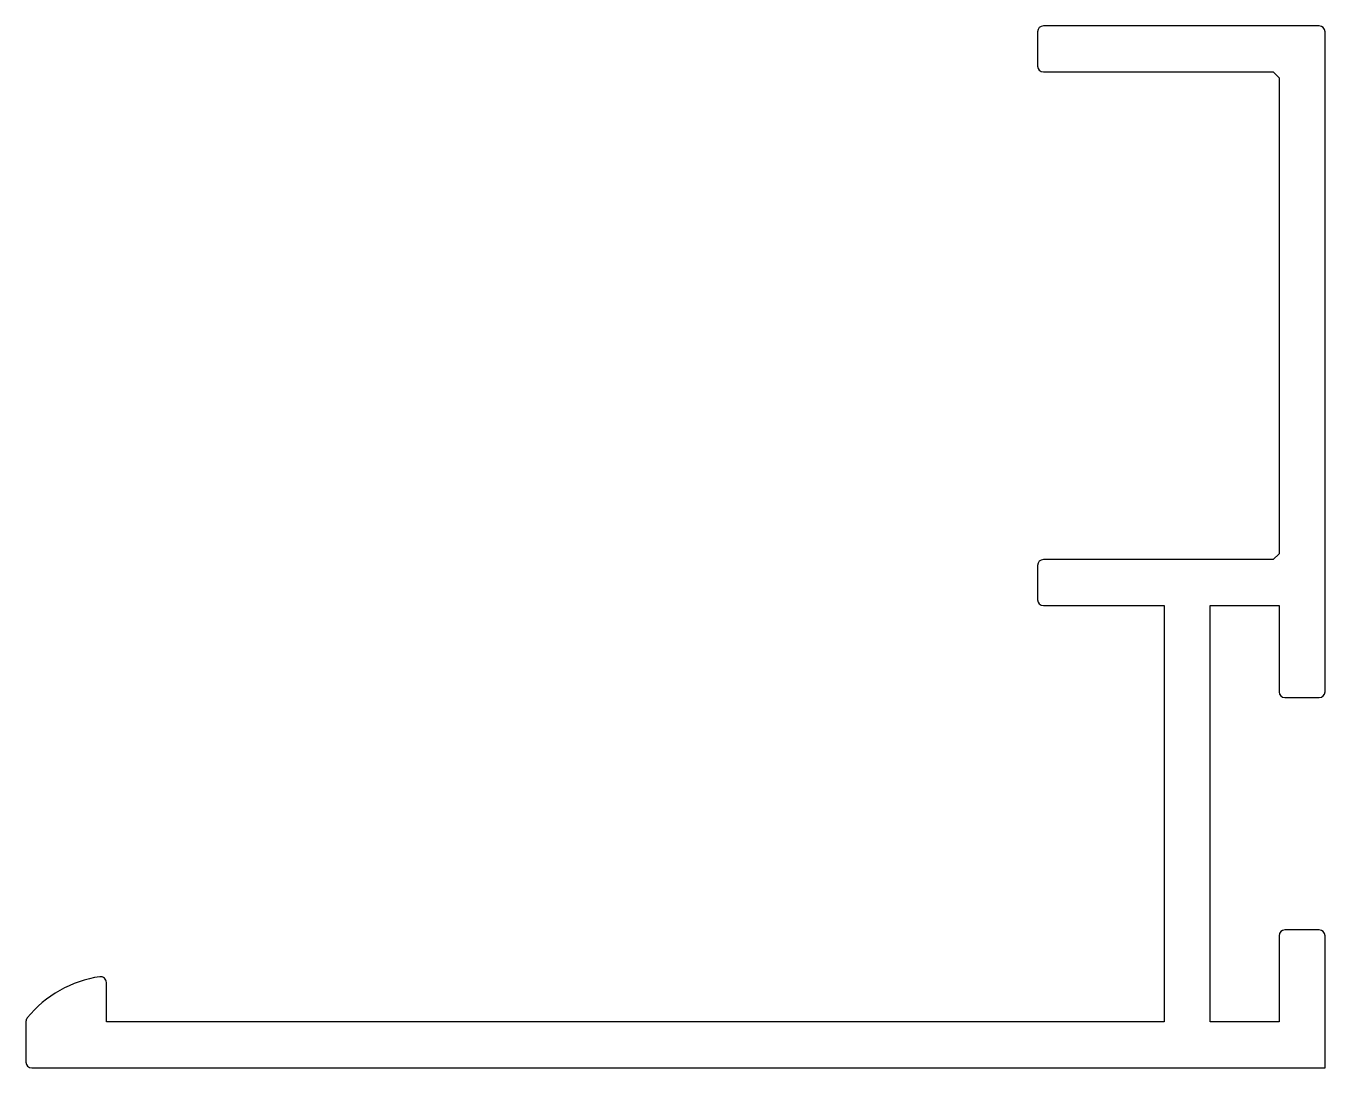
# Model space of a CAD drawing. Extents: x 1858.9 to 1915.4, y 2066 to 2111.3.
import ezdxf

# ---------------------------------------------------------------- set-up
doc = ezdxf.new("R2010")
doc.units = 0
doc.layers.get('0').update_dxf_attribs({"linetype": 'CONTINUOUS'})

msp = doc.modelspace()

# ---------------------------------------------------------------- linework, layer by layer
for p, q in [((1902.901, 2111.034), (1902.901, 2109.534)), ((1915.151, 2111.284), (1903.151, 2111.284)), ((1915.401, 2082.334), (1915.401, 2111.034)), ((1903.151, 2109.284), (1913.151, 2109.284)), ((1913.401, 2109.034), (1913.151, 2109.284)), ((1913.401, 2109.034), (1913.401, 2088.334)), ((1913.151, 2088.084), (1913.401, 2088.334)), ((1902.901, 2087.834), (1902.901, 2086.334)), ((1913.151, 2088.084), (1903.151, 2088.084)), ((1903.151, 2086.084), (1908.401, 2086.084)), ((1908.401, 2086.084), (1908.401, 2067.984)), ((1910.401, 2067.984), (1910.401, 2086.084)), ((1910.401, 2086.084), (1913.401, 2086.084)), ((1913.401, 2086.084), (1913.401, 2082.334)), ((1913.651, 2082.084), (1915.151, 2082.084)), ((1915.151, 2071.984), (1913.651, 2071.984)), ((1913.401, 2071.734), (1913.401, 2067.984)), ((1915.401, 2065.984), (1915.401, 2071.734)), ((1862.401, 2067.984), (1862.401, 2069.703)), ((1858.901, 2068.005), (1858.901, 2066.234)), ((1908.401, 2067.984), (1862.401, 2067.984)), ((1913.401, 2067.984), (1910.401, 2067.984)), ((1859.151, 2065.984), (1915.401, 2065.984))]:
    msp.add_line(p, q)
for centre, radius, start, end in [((1903.151, 2111.034), 0.25, 90, 180), ((1915.151, 2111.034), 0.25, 0, 90), ((1903.151, 2109.534), 0.25, 180, 270), ((1903.151, 2087.834), 0.25, 90, 180), ((1903.151, 2086.334), 0.25, 180, 270), ((1913.651, 2082.334), 0.25, 180, 270), ((1915.151, 2082.334), 0.25, 270, 360), ((1913.651, 2071.734), 0.25, 90, 180), ((1915.151, 2071.734), 0.25, 0, 90), ((1862.832, 2065.002), 5, 98.2329, 140.7847), ((1862.151, 2069.703), 0.25, 0, 98.2329), ((1859.151, 2068.005), 0.25, 140.7847, 180), ((1859.151, 2066.234), 0.25, 180, 270)]:
    msp.add_arc(centre, radius, start, end)

doc.saveas('drawing.dxf')
